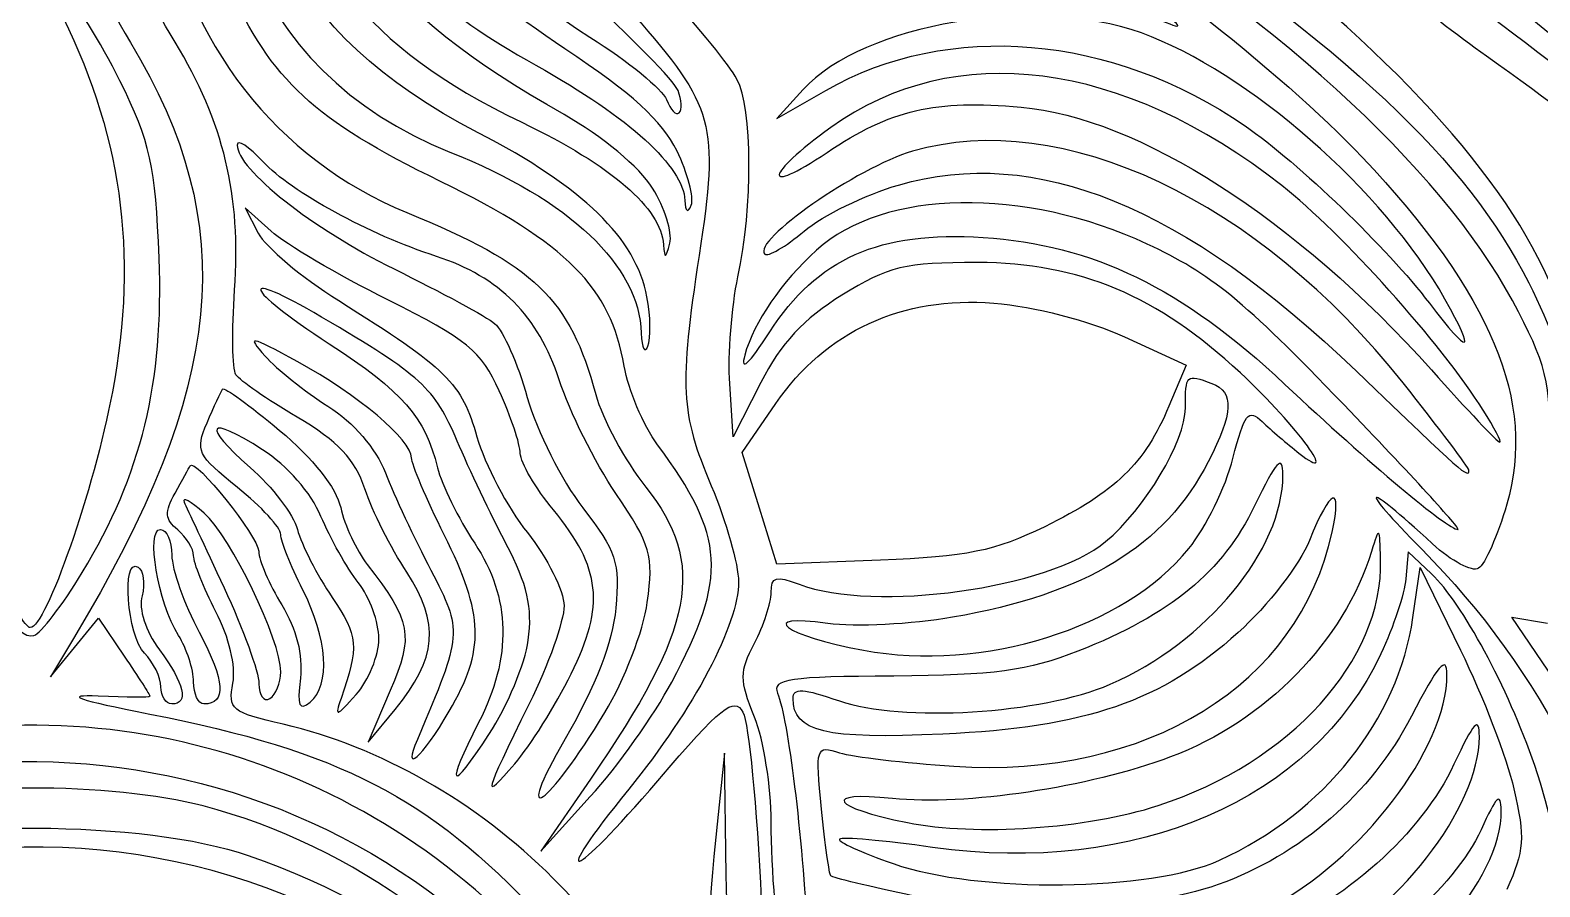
# Model space of a CAD drawing. Extents: x 0 to 150, y -1 to 211.
# Drawn here: x 74.93 to 111.58, y 135.54 to 156.32 of the extents above; entities that cross this region are included whole.
import ezdxf

# ---------------------------------------------------------------- set-up
doc = ezdxf.new("R2010")
doc.units = 0
doc.layers.get('0').update_dxf_attribs({"linetype": 'CONTINUOUS'})

msp = doc.modelspace()

# ---------------------------------------------------------------- linework, layer by layer
at = {"color": 7}
for points in [[(90.659947, 154.857601)], [(90.627708, 153.400165)], [(90.039825, 152.493062)], [(111.53118, 150.805698)], [(89.904057, 149.849742)], [(109.275819, 149.795383)], [(106.819578, 147.237177)], [(110.206192, 147.102671)], [(109.854204, 145.644092)], [(76.196005, 143.165962)], [(83.39587, 141.554015)], [(87.022543, 141.521384)], [(81.01462, 140.749327)], [(78.104204, 140.388663)], [(78.897954, 140.511363)], [(88.064411, 140.703316)], [(90.503915, 140.50205)], [(85.10451, 139.797692)], [(88.884316, 139.767667)], [(102.313579, 137.508194)]]:
    msp.add_lwpolyline(points, close=True, dxfattribs=at)
for points in [[(93.692054, 154.880273), (93.053162, 154.182654), (94.243787, 154.862564)], [(80.780274, 151.444148), (80.149054, 152.011316), (80.468499, 151.397983)], [(101.498617, 148.880169), (102.991266, 148.196813), (102.573648, 147.197313)], [(92.670818, 147.777073), (91.994871, 146.457863), (91.913041, 147.742383)], [(92.633723, 144.720397), (92.214287, 146.072558), (93.030598, 147.262173)], [(95.575522, 143.463547), (93.053162, 143.368239), (92.633723, 144.720397)], [(108.950567, 143.126833), (108.380877, 143.662032), (108.327097, 143.012234)], [(108.49936, 142.068502), (108.675249, 143.280175), (109.655705, 141.275379)], [(75.98016, 141.560383), (75.422519, 140.634342), (76.007336, 141.343279), (76.59215, 142.052217), (77.215886, 141.133092)], [(111.92642, 140.562822), (110.900117, 142.078805), (111.766223, 141.930099)], [(83.673728, 140.300469), (83.135851, 139.046842), (83.787382, 139.835345)], [(91.826035, 135.818719), (91.789533, 138.782258), (91.529091, 136.268717)], [(88.531258, 138.148248), (87.325425, 136.401008), (88.528385, 137.723925)]]:
    msp.add_lwpolyline(points, dxfattribs=at)
for points in [[(110.912537, 156.253979), (105.791923, 160.106918), (104.093769, 162.051976), (102.99002, 165.328404)], [(80.704156, 165.144455), (78.375481, 160.265158), (80.230001, 155.31365), (85.115662, 153.365872)], [(75.465757, 164.182258), (75.466287, 160.494083), (75.968103, 158.339988), (77.366693, 156.021955)], [(85.80315, 153.835735), (81.107182, 156.261107), (79.534573, 159.656513), (81.03893, 164.122126)], [(84.411172, 163.768516), (83.80726, 160.876459), (85.23659, 158.228004), (88.520646, 156.153935)], [(78.448884, 156.035089), (77.154876, 158.165607), (76.788849, 159.317825), (76.533163, 162.065592)], [(87.890054, 154.276311), (83.334953, 156.851014), (81.782274, 159.028342), (82.168476, 162.299708)], [(81.421843, 161.27843), (81.439914, 158.033027), (83.02012, 155.945239), (86.863669, 154.088626)], [(98.561798, 160.038857), (101.359295, 158.394032), (105.332752, 155.291607), (107.264335, 153.244029)], [(110.911677, 149.760736), (109.161228, 153.011322), (105.006629, 156.783373), (99.667692, 159.969398)], [(78.072922, 159.600297), (78.718942, 156.010472), (80.916711, 153.190046), (84.074598, 151.898265)], [(83.225656, 159.675507), (83.88006, 157.754936), (84.719734, 156.868844), (87.209442, 155.471498)], [(101.122919, 159.754178), (106.950827, 155.844634), (109.803716, 153.166789), (111.312346, 150.189938)], [(111.53118, 150.805698), (110.15128, 153.545905), (106.785407, 156.911455), (102.557964, 159.778054)], [(105.892193, 159.317108), (106.879395, 158.339647), (108.854827, 156.712719), (110.282043, 155.701709)], [(87.913334, 155.86896), (86.687157, 156.680919), (85.360341, 157.732846), (84.964852, 158.206578)], [(116.997954, 150.2132), (116.997954, 152.582449), (115.726244, 154.232001), (110.954166, 158.052685)], [(100.196912, 157.642174), (103.220758, 156.056859), (103.748435, 156.004398), (101.01771, 157.560568)], [(77.11099, 155.094249), (76.64577, 156.039246), (76.007793, 157.041887), (75.693265, 157.32234)], [(84.889454, 152.654143), (81.807693, 154.159178), (80.80471, 155.086587), (79.73732, 157.418074)], [(90.65995, 154.857601), (90.573759, 155.082211), (89.510613, 156.16958), (88.297404, 157.273974)], [(92.087348, 155.137673), (91.919933, 155.455527), (91.150115, 156.402569), (90.376648, 157.242208)], [(110.515662, 157.292971), (117.207104, 152.017889), (117.860649, 149.993067), (114.072792, 146.272229)], [(75.583539, 156.92928), (77.144703, 153.878941), (77.565271, 150.942495), (76.927612, 147.544824)], [(101.905409, 156.254961), (99.31726, 157.181754), (95.163024, 156.48645), (93.692054, 154.880273)], [(89.581733, 156.69542), (91.546153, 154.458292), (91.655847, 154.054709), (91.169588, 150.853489)], [(94.243787, 154.862564), (97.226197, 156.565682), (101.185181, 156.229931), (104.424284, 153.999181)], [(88.520646, 156.153935), (89.446743, 155.569052), (90.282675, 154.886689), (90.378269, 154.637573)], [(105.314956, 152.551588), (101.443322, 155.593317), (97.369228, 156.116906), (94.364302, 153.95893)], [(109.275819, 149.795383), (107.79842, 152.428673), (104.487686, 155.330268), (101.905409, 156.254961)], [(115.561578, 150.919733), (115.313997, 152.570725), (114.373533, 153.649802), (110.912537, 156.253979)], [(77.366693, 156.021955), (80.050293, 151.574135), (79.679149, 147.70309), (75.98016, 141.560383)], [(79.894345, 150.019681), (80.057818, 152.304417), (79.627762, 154.094132), (78.448884, 156.035089)], [(90.627708, 153.400165), (90.277318, 154.11726), (89.524107, 154.802324), (87.913334, 155.86896)], [(87.209442, 155.471498), (89.498689, 154.18666), (90.785998, 153.018165), (90.825092, 152.189556)], [(110.282043, 155.701709), (113.466803, 153.445689), (114.469365, 152.465812), (114.886721, 151.201213)], [(78.060714, 150.790066), (77.970137, 153.045134), (77.848598, 153.595954), (77.11099, 155.094249)], [(92.111478, 150.33375), (92.480217, 152.053126), (92.468359, 154.414297), (92.087348, 155.137673)], [(90.684369, 154.31693), (90.757129, 154.38969), (90.746141, 154.632993), (90.659947, 154.857601)], [(90.378269, 154.637573), (90.473863, 154.38846), (90.611608, 154.24417), (90.684369, 154.31693)], [(94.276399, 153.356289), (95.813978, 154.391003), (96.902831, 154.645246), (98.987184, 154.456244)], [(108.257983, 147.767725), (104.738342, 152.196821), (99.976787, 154.443343), (96.35335, 153.38438)], [(98.987184, 154.456244), (101.842401, 154.197344), (105.661542, 151.75126), (108.947281, 148.07701)], [(86.863669, 154.088626), (89.05902, 153.028171), (90.241747, 152.006692), (90.305729, 151.115842)], [(90.039825, 152.493062), (89.729567, 152.995072), (88.815796, 153.753047), (87.890054, 154.276311)], [(94.364302, 153.95893), (92.753688, 152.802275), (92.677559, 152.280347), (94.276399, 153.356289)], [(104.424284, 153.999181), (105.730863, 153.099352), (107.883717, 151.028442), (108.897409, 149.696321)], [(80.586136, 153.128869), (80.239719, 153.502659), (79.956287, 153.686166), (79.956287, 153.536663)], [(89.904065, 149.849742), (89.637299, 151.271719), (88.35572, 152.517382), (85.80315, 153.835735)], [(79.956287, 153.536663), (79.956287, 152.947164), (81.780258, 151.506558), (83.763326, 150.529793)], [(85.115662, 153.365872), (88.039787, 152.200105), (89.711168, 150.619643), (89.76577, 148.968717)], [(90.979326, 152.077248), (91.052666, 152.258974), (90.89444, 152.854287), (90.627708, 153.400165)], [(96.35335, 153.38438), (95.002249, 152.989515), (92.443453, 151.210023), (92.764753, 150.888724)], [(96.009352, 152.565283), (99.33695, 153.532642), (102.940892, 152.067421), (107.126934, 148.045318)], [(107.264335, 153.244029), (110.41648, 149.902587), (111.500034, 147.304501), (110.777718, 144.819822)], [(84.791653, 150.834183), (83.168064, 151.359894), (81.261416, 152.40023), (80.586136, 153.128869)], [(89.349628, 148.171225), (89.027217, 150.079549), (87.955403, 151.156829), (84.889454, 152.654143)], [(90.457938, 151.154212), (90.524775, 151.410352), (90.336621, 152.012835), (90.039825, 152.493062)], [(93.721042, 151.447061), (94.173426, 151.827717), (95.203166, 152.330917), (96.009352, 152.565283)], [(102.048995, 151.132458), (99.065061, 152.524984), (95.649148, 152.462952), (94.019481, 150.986649)], [(110.206192, 147.102671), (109.170541, 148.73837), (106.782701, 151.398462), (105.314956, 152.551588)], [(90.825092, 152.189556), (90.838057, 151.914939), (90.896612, 151.872294), (90.979326, 152.077248)], [(84.074598, 151.898265), (87.181478, 150.627353), (88.035728, 149.805046), (88.660063, 147.484269)], [(80.468499, 151.397983), (80.644193, 151.06065), (81.523554, 150.323494), (82.422635, 149.759861)], [(83.612707, 149.778297), (82.40204, 150.382571), (81.127447, 151.132204), (80.780274, 151.444148)], [(92.764753, 150.888724), (92.838326, 150.815151), (93.268654, 151.066402), (93.721042, 151.447061)], [(92.884202, 149.001419), (94.038312, 150.789121), (95.543314, 151.455017), (98.06401, 151.293248)], [(90.305729, 151.115842), (90.331076, 150.762983), (90.3576, 150.769669), (90.457938, 151.154212)], [(94.019481, 150.986649), (93.171941, 150.218868), (92.497648, 149.232763), (92.277785, 148.43955)], [(98.06401, 151.293248), (100.735003, 151.121835), (102.890108, 150.072976), (105.392016, 147.726813)], [(106.819578, 147.237177), (104.371465, 149.779628), (103.60257, 150.407447), (102.048995, 151.132458)], [(76.196005, 143.165962), (77.63624, 145.545246), (78.181785, 147.775769), (78.060714, 150.790066)], [(87.773216, 147.836427), (87.273863, 149.383136), (86.324207, 150.337951), (84.791653, 150.834183)], [(91.169588, 150.853489), (90.683691, 147.65465), (90.715944, 147.045894), (91.465702, 145.26455)], [(97.928459, 150.684264), (96.158497, 150.688021), (95.774076, 150.595565), (94.635656, 149.892398)], [(104.309706, 148.006117), (102.306435, 149.879944), (100.402461, 150.679023), (97.928459, 150.684264)], [(112.431237, 147.762989), (112.514899, 148.57998), (112.319708, 149.239838), (111.53118, 150.805698)], [(82.006808, 149.359673), (79.939467, 150.573489), (80.074601, 150.092193), (82.18768, 148.715468)], [(83.763326, 150.529793), (84.911314, 149.964349), (86.013843, 149.366213), (86.213394, 149.200603)], [(91.913041, 147.742383), (91.868032, 148.448869), (91.957329, 149.614985), (92.111478, 150.33375)], [(79.927045, 147.961974), (79.838203, 148.103373), (79.823487, 149.029341), (79.894345, 150.019681)], [(94.635656, 149.892398), (93.71529, 149.323912), (93.153495, 148.719093), (92.670818, 147.777073)], [(111.312346, 150.189938), (111.820055, 149.188122), (112.255469, 147.997497), (112.27993, 147.544105)], [(82.422635, 149.759861), (85.04719, 148.114523), (85.413519, 147.753718), (85.776768, 146.456318)], [(86.318876, 147.56734), (85.876889, 148.540909), (85.539419, 148.816626), (83.612707, 149.778297)], [(89.925832, 148.652188), (90.001833, 148.841899), (89.992039, 149.380797), (89.904057, 149.849742)], [(93.030598, 147.262173), (94.234765, 149.017006), (96.103078, 149.876812), (98.324591, 149.69849)], [(98.324591, 149.69849), (99.31682, 149.618846), (100.617763, 149.283439), (101.498617, 148.880169)], [(108.897409, 149.696321), (109.886094, 148.397066), (110.038026, 148.436841), (109.275819, 149.795383)], [(111.837719, 145.992154), (111.836925, 147.830439), (111.741101, 148.220501), (110.911677, 149.760736)], [(85.29724, 146.353541), (84.749989, 147.645403), (84.432532, 147.935434), (82.006808, 149.359673)], [(86.213394, 149.200603), (86.412946, 149.034989), (86.766741, 148.230455), (86.999609, 147.41275)], [(81.428773, 148.274932), (80.248757, 148.917668), (80.172383, 148.93104), (80.635023, 148.41392)], [(89.76577, 148.968717), (89.777808, 148.604915), (89.84983, 148.462476), (89.925832, 148.652188)], [(92.277785, 148.43955), (92.160069, 148.014857), (92.37713, 148.215972), (92.884202, 149.001419)], [(82.18768, 148.715468), (83.980441, 147.547441), (84.517119, 146.933793), (84.819638, 145.706052)], [(80.635023, 148.41392), (80.91656, 148.099224), (81.602495, 147.552296), (82.159322, 147.198522)], [(84.190615, 145.942653), (84.189028, 146.376924), (82.87308, 147.488238), (81.428773, 148.274932)], [(90.162869, 146.2629), (89.812437, 146.739232), (89.446476, 147.597979), (89.349628, 148.171225)], [(108.947281, 148.07701), (109.809891, 147.112403), (110.557119, 146.323111), (110.60779, 146.323031)], [(81.411495, 146.930946), (80.683891, 147.356613), (80.01589, 147.820576), (79.927045, 147.961974)], [(89.152095, 145.075817), (88.638975, 145.834465), (88.01848, 147.076739), (87.773216, 147.836427)], [(102.975079, 147.153556), (102.975079, 147.973029), (102.992013, 147.988808), (103.614897, 147.749784)], [(103.614897, 147.749784), (104.165506, 147.538496), (104.143024, 147.044063), (103.528476, 145.849321)], [(105.731416, 146.0583), (106.772067, 145.240944), (105.709376, 146.69689), (104.309706, 148.006117)], [(105.392016, 147.726813), (107.450694, 145.796291), (109.34754, 144.206217), (109.59184, 144.206217)], [(107.126934, 148.045318), (109.73838, 145.536145), (109.854204, 145.434166), (109.854204, 145.644092)], [(109.854204, 145.644092), (109.854204, 145.70732), (109.135905, 146.662955), (108.257983, 147.767725)], [(76.927612, 147.544824), (76.484377, 145.183106), (75.313717, 141.824967), (74.933649, 141.824967)], [(79.22442, 146.791693), (79.394836, 147.188693), (79.564923, 147.558353), (79.602394, 147.613158)], [(79.602394, 147.613158), (79.639864, 147.667967), (80.261992, 147.217604), (80.9849, 146.612351)], [(86.829643, 146.052328), (86.826442, 146.273835), (86.596601, 146.955589), (86.318876, 147.56734)], [(86.999609, 147.41275), (87.232479, 146.595042), (87.837211, 145.390227), (88.34346, 144.735383)], [(88.660063, 147.484269), (88.82098, 146.886102), (89.368088, 145.874071), (89.875855, 145.235311)], [(80.572142, 146.142678), (79.229596, 147.000725), (79.066567, 146.766179), (80.272588, 145.71172)], [(82.159322, 147.198522), (82.783542, 146.80193), (83.318567, 146.181032), (83.554686, 145.579195)], [(102.573648, 147.197313), (101.997444, 145.818259), (101.2659, 145.108824), (99.558898, 144.273667)], [(101.038795, 143.914085), (101.995205, 144.709364), (102.975079, 146.348728), (102.975079, 147.153556)], [(104.128229, 145.929302), (104.4077, 147.024828), (104.501323, 147.142721), (104.838135, 146.823218)], [(109.59184, 144.206217), (109.672271, 144.206217), (108.424752, 145.570149), (106.819578, 147.237177)], [(110.60779, 146.323031), (110.65846, 146.322949), (110.477742, 146.673787), (110.206192, 147.102671)], [(79.964598, 145.226058), (78.983515, 146.014477), (78.934919, 146.11727), (79.22442, 146.791693)], [(80.9849, 146.612351), (81.798343, 145.931297), (82.363961, 145.217396), (82.468993, 144.739185)], [(83.055296, 145.190816), (82.813432, 145.919076), (82.408636, 146.347595), (81.411495, 146.930946)], [(104.838135, 146.823218), (105.051524, 146.620794), (105.4535, 146.276581), (105.731416, 146.0583)], [(86.48855, 143.848368), (86.117898, 144.554448), (85.581808, 145.681777), (85.29724, 146.353541)], [(85.776768, 146.456318), (85.963271, 145.7902), (86.514739, 144.743511), (87.002258, 144.130339)], [(90.503915, 140.50205), (91.868559, 143.072498), (91.812425, 144.020725), (90.162869, 146.2629)], [(78.812969, 145.752831), (78.923518, 145.966426), (80.470727, 144.038331), (80.478686, 143.67705)], [(81.990536, 144.524537), (81.751141, 145.097492), (81.169788, 145.760715), (80.572142, 146.142678)], [(84.98337, 144.073925), (84.547903, 144.94705), (84.191163, 145.787978), (84.190615, 145.942653)], [(87.631767, 144.683528), (87.193795, 145.214864), (86.83284, 145.830824), (86.829643, 146.052328)], [(103.058235, 143.743087), (103.46967, 144.251429), (103.951167, 145.235226), (104.128229, 145.929302)], [(105.340814, 145.529133), (105.337798, 146.04464), (105.186594, 145.879714), (104.655498, 144.781696)], [(78.446781, 145.088676), (78.622165, 145.403689), (78.78695, 145.702557), (78.812969, 145.752831)], [(80.272588, 145.71172), (80.803541, 145.247495), (81.318677, 144.570019), (81.41734, 144.206217)], [(83.554686, 145.579195), (83.765311, 145.042337), (84.262151, 143.980411), (84.658774, 143.219355)], [(84.819638, 145.706052), (84.921148, 145.294093), (85.326934, 144.469292), (85.721388, 143.873159)], [(103.528476, 145.849321), (102.474847, 143.800957), (100.562026, 142.637462), (97.324399, 142.075622)], [(101.150187, 140.449194), (103.487908, 141.466274), (105.351318, 143.725125), (105.340814, 145.529133)], [(81.01462, 144.085588), (81.01462, 144.248743), (80.542109, 144.761955), (79.964598, 145.226058)], [(84.072029, 143.173127), (83.689312, 143.751451), (83.231784, 144.659411), (83.055296, 145.190816)], [(89.875855, 145.235311), (91.35681, 143.372298), (91.061172, 141.814071), (88.531258, 138.148248)], [(91.465702, 145.26455), (91.829504, 144.400196), (92.12716, 143.355597), (92.12716, 142.943223)], [(106.535646, 144.140071), (106.79153, 145.325579), (106.497736, 145.218407), (105.986056, 143.939585)], [(108.971445, 143.859544), (107.278302, 145.419419), (107.124026, 145.334805), (108.720099, 143.72169)], [(72.813852, 144.78467), (73.785397, 142.705034), (74.626245, 141.50471), (75.022599, 141.631644)], [(78.512927, 144.196382), (78.201443, 144.454891), (78.188809, 144.625327), (78.446781, 145.088676)], [(79.154787, 144.603092), (78.825487, 144.894133), (78.608343, 145.013196), (78.672246, 144.867675)], [(78.672246, 144.867675), (78.73615, 144.722154), (79.170263, 143.78832), (79.636943, 142.79249)], [(89.912558, 142.438062), (90.06931, 143.581699), (89.99996, 143.822256), (89.152095, 145.075817)], [(104.655498, 144.781696), (103.878367, 143.175014), (102.621405, 142.141168), (100.367521, 141.254845)], [(110.777718, 144.819822), (110.557003, 144.06059), (110.248631, 143.360423), (110.09245, 143.263898)], [(81.01462, 140.749327), (81.01462, 141.523109), (79.805964, 144.02757), (79.154787, 144.603092)], [(82.896035, 142.918209), (82.621125, 143.267697), (82.213651, 143.990547), (81.990536, 144.524537)], [(82.468993, 144.739185), (82.562335, 144.314198), (82.85085, 143.693002), (83.110134, 143.358746)], [(88.064411, 140.703316), (88.889777, 142.373006), (88.791571, 143.276484), (87.631767, 144.683528)], [(88.34346, 144.735383), (89.16149, 143.67724), (89.250986, 143.405982), (89.147774, 142.297557)], [(78.530775, 141.635842), (78.037245, 142.423502), (77.733075, 144.206222), (78.092215, 144.206222)], [(78.092215, 144.206222), (78.24433, 144.206222), (78.368787, 143.926298), (78.368787, 143.584171)], [(78.897954, 143.568306), (78.897954, 143.737999), (78.724691, 144.020635), (78.512927, 144.196382)], [(81.543787, 142.751008), (81.252745, 143.321871), (81.01462, 143.92243), (81.01462, 144.085588)], [(81.41734, 144.206217), (81.516003, 143.842415), (81.89699, 143.10069), (82.263977, 142.557939)], [(85.10451, 139.797703), (85.975407, 141.283767), (85.951346, 142.133106), (84.98337, 144.073925)], [(87.002258, 144.130339), (87.489773, 143.517168), (87.889712, 142.717827), (87.891011, 142.354025)], [(99.558898, 144.273667), (98.353364, 143.683852), (97.656811, 143.542192), (95.575522, 143.463547)], [(97.352641, 138.461856), (102.047773, 138.154632), (105.735969, 140.43519), (106.535646, 144.140071)], [(107.714796, 143.470114), (107.693523, 144.282036), (107.678934, 144.295381), (107.490326, 143.675338)], [(80.478686, 143.67705), (80.483501, 143.458769), (80.735757, 142.872838), (81.039269, 142.37498)], [(85.721388, 143.873159), (86.600578, 142.544456), (86.632394, 141.111542), (85.818035, 139.520295)], [(87.022543, 141.521384), (87.129109, 142.315888), (87.0018, 142.870637), (86.48855, 143.848368)], [(93.599595, 142.876752), (95.425596, 142.182509), (99.667772, 142.774043), (101.038795, 143.914085)], [(95.157139, 141.27576), (98.0586, 140.739397), (101.495916, 141.812791), (103.058235, 143.743087)], [(107.490326, 143.675338), (106.831688, 141.510089), (104.91302, 139.546272), (102.616826, 138.687156)], [(105.986056, 143.939585), (105.752702, 143.356378), (104.974001, 142.350747), (104.25561, 141.704851)], [(108.720099, 143.72169), (114.593732, 137.785356), (116.095603, 128.948638), (112.776564, 119.854252)], [(110.09245, 143.263898), (109.936267, 143.16737), (109.431815, 143.435411), (108.971445, 143.859544)], [(77.707329, 141.201312), (77.286654, 141.621986), (77.142165, 143.547708), (77.550198, 143.295531)], [(77.550198, 143.295531), (77.682058, 143.214037), (77.725479, 142.900858), (77.646694, 142.599577)], [(78.368787, 143.584171), (78.368787, 143.242043), (78.667893, 142.399581), (79.033465, 141.712032)], [(79.440342, 142.211639), (79.142029, 142.788111), (78.897954, 143.39861), (78.897954, 143.568306)], [(83.110134, 143.358746), (84.185482, 141.972461), (84.247262, 141.637213), (83.673728, 140.300469)], [(102.313579, 137.508194), (105.526464, 138.5531), (107.778465, 141.038884), (107.714796, 143.470114)], [(74.933649, 141.824967), (74.821523, 141.824967), (74.488556, 142.390514), (74.19372, 143.081737)], [(75.022599, 141.631644), (75.189511, 141.685097), (75.717546, 142.375543), (76.196005, 143.165962)], [(83.787382, 139.835345), (84.808994, 141.071738), (84.883614, 141.946738), (84.072029, 143.173127)], [(84.658774, 143.219355), (85.428407, 141.742552), (85.422814, 141.672553), (84.330588, 139.112987)], [(92.12716, 142.943223), (92.12716, 141.893848), (91.057383, 139.871696), (89.461594, 137.904627)], [(92.919283, 142.678314), (92.920606, 143.058867), (93.033789, 143.091871), (93.599595, 142.876752)], [(108.327097, 143.012234), (108.29752, 142.654848), (108.024933, 141.834021), (107.72135, 141.188175)], [(111.454811, 138.47958), (110.803396, 140.372944), (109.697597, 142.425036), (108.950567, 143.126833)], [(77.646694, 142.599577), (77.560255, 142.269038), (77.727503, 141.748732), (78.068408, 141.287638)], [(79.636943, 142.79249), (80.103623, 141.796659), (80.485454, 140.747837), (80.485454, 140.461772)], [(81.73072, 140.01823), (82.227814, 140.430784), (82.150506, 141.560965), (81.543787, 142.751008)], [(82.263977, 142.557939), (82.896242, 141.622867), (82.918337, 141.369275), (82.4777, 140.105175)], [(83.39587, 141.554015), (83.39587, 141.954829), (83.170945, 142.568718), (82.896035, 142.918209)], [(92.51302, 141.445901), (92.735567, 141.872668), (92.918386, 142.427254), (92.919283, 142.678314)], [(79.852229, 140.47788), (79.929133, 140.881912), (79.759966, 141.593988), (79.440342, 142.211639)], [(81.039269, 142.37498), (81.395734, 141.790259), (81.555238, 141.162556), (81.489793, 140.601994)], [(87.891011, 142.354025), (87.892334, 141.990223), (87.511184, 140.91866), (87.044064, 139.972775)], [(89.147774, 142.297557), (89.070299, 141.465543), (88.661399, 140.410864), (87.919452, 139.129344)], [(88.884316, 139.767667), (89.35538, 140.544918), (89.817612, 141.745361), (89.912558, 142.438062)], [(94.29238, 141.927712), (92.521148, 142.170486), (93.23714, 141.630691), (95.157139, 141.27576)], [(97.324399, 142.075622), (96.326576, 141.902466), (94.962168, 141.835907), (94.29238, 141.927712)], [(103.801172, 136.179999), (106.339537, 137.338673), (108.140423, 139.595826), (108.49936, 142.068502)], [(78.897954, 140.511363), (78.897954, 140.807525), (78.732724, 141.31354), (78.530775, 141.635842)], [(79.033465, 141.712032), (79.664523, 140.525177), (79.700551, 139.972889), (79.146921, 139.972889)], [(82.844558, 140.200631), (83.147778, 140.544177), (83.39587, 141.153197), (83.39587, 141.554015)], [(86.0684, 139.233291), (86.516221, 139.917982), (86.945586, 140.947624), (87.022543, 141.521384)], [(104.25561, 141.704851), (102.394023, 140.031123), (100.559608, 139.400521), (97.089881, 139.241546)], [(77.215886, 141.133092), (77.55894, 140.627574), (77.83962, 140.18863), (77.83962, 140.157666)], [(78.104204, 140.388663), (78.104204, 140.617337), (77.92561, 140.983031), (77.707329, 141.201312)], [(78.068408, 141.287638), (78.678259, 140.462767), (78.790181, 139.972889), (78.368787, 139.972889)], [(92.514608, 139.654608), (92.149877, 140.566161), (92.14971, 140.749279), (92.51302, 141.445901)], [(100.367521, 141.254845), (99.151493, 140.776653), (98.320484, 140.664446), (95.89493, 140.650936)], [(107.72135, 141.188175), (106.054271, 137.641618), (101.773897, 135.794888), (96.838466, 136.49285)], [(109.325037, 140.689772), (109.325037, 141.175526), (109.104533, 140.916078), (108.46126, 139.673438)], [(109.655705, 141.275379), (110.194958, 140.172742), (110.777525, 138.658166), (110.950304, 137.909655)], [(80.750037, 140.105175), (80.895558, 140.195112), (81.01462, 140.484979), (81.01462, 140.749327)], [(86.868146, 134.404613), (82.207793, 139.167365), (75.460413, 140.692719), (69.062928, 138.42977)], [(78.368787, 139.972889), (78.223266, 139.972889), (78.104204, 140.159986), (78.104204, 140.388663)], [(79.146921, 139.972889), (79.009989, 139.972889), (78.897954, 140.215202), (78.897954, 140.511363)], [(81.075218, 139.47983), (79.81791, 139.770051), (79.730997, 139.840978), (79.852229, 140.47788)], [(80.485454, 140.461772), (80.485454, 140.175708), (80.604516, 140.015238), (80.750037, 140.105175)], [(81.489793, 140.601994), (81.409659, 139.915585), (81.460017, 139.793567), (81.73072, 140.01823)], [(86.692893, 138.517566), (87.068776, 138.954129), (87.685959, 139.937715), (88.064411, 140.703316)], [(88.528385, 137.723925), (89.190015, 138.451529), (90.079002, 139.701685), (90.503915, 140.50205)], [(95.89493, 140.650936), (93.357438, 140.636808), (92.939216, 140.575514), (93.073416, 140.237467)], [(93.450037, 140.106625), (93.450037, 140.365525), (93.701648, 140.352092), (94.574516, 140.046583)], [(94.574516, 140.046583), (96.075892, 139.521097), (99.498669, 139.730665), (101.150187, 140.449194)], [(104.970035, 135.003117), (107.252783, 136.182677), (109.325037, 138.888573), (109.325037, 140.689772)], [(63.234337, 133.75404), (69.719632, 140.291264), (80.499977, 140.164669), (86.824881, 133.477016)], [(76.582849, 140.16055), (75.704986, 140.201901), (76.083893, 140.071438), (77.83962, 139.727829)], [(77.83962, 140.157666), (77.83962, 140.126699), (77.274073, 140.128001), (76.582849, 140.16055)], [(82.4777, 140.105175), (82.316971, 139.644078), (82.364162, 139.656357), (82.844558, 140.200631)], [(90.16464, 138.108081), (91.70956, 139.911069), (92.017845, 140.158822), (92.234568, 139.771559)], [(93.073416, 140.237467), (93.334991, 139.578559), (93.676086, 136.809739), (93.807082, 134.281976)], [(97.089881, 139.241546), (94.219353, 139.110024), (93.450037, 139.292867), (93.450037, 140.106625)], [(77.83962, 139.727829), (82.436131, 138.828253), (84.62845, 137.697776), (87.280041, 134.859847)], [(84.330588, 139.112987), (83.95367, 138.229708), (84.435349, 138.655859), (85.10451, 139.797692)], [(87.044064, 139.972775), (85.917897, 137.692352), (85.892786, 137.588292), (86.692893, 138.517566)], [(87.919452, 139.129344), (86.610875, 136.869112), (87.473467, 137.439776), (88.884316, 139.767667)], [(92.234568, 139.771559), (92.374625, 139.521292), (92.573798, 137.469912), (92.677176, 135.212934)], [(92.92087, 137.116317), (92.92087, 137.953935), (92.738051, 139.096165), (92.514608, 139.654608)], [(108.46126, 139.673438), (107.492199, 137.801469), (105.757041, 136.291288), (103.768787, 135.589391)], [(110.110392, 139.179133), (110.112773, 139.690901), (109.973144, 139.538927), (109.492891, 138.507594)], [(87.629706, 135.73955), (85.777557, 137.59116), (83.413806, 138.940019), (81.075218, 139.47983)], [(85.818035, 139.520295), (85.000409, 137.922659), (85.120866, 137.784575), (86.0684, 139.233291)], [(94.14343, 137.422882), (93.992007, 138.93559), (94.002773, 138.969361), (94.579001, 138.789304)], [(105.885454, 133.759755), (108.114817, 134.891018), (110.101909, 137.439884), (110.110392, 139.179133)], [(94.579001, 138.789304), (94.903957, 138.687765), (96.152094, 138.540413), (97.352641, 138.461856)], [(102.616826, 138.687156), (100.626614, 137.942524), (97.633121, 137.495481), (95.861492, 137.678329)], [(109.492891, 138.507594), (108.71495, 136.836981), (106.822563, 135.146068), (104.866038, 134.373342)], [(108.399715, 125.156217), (111.956924, 129.225977), (113.029384, 133.903), (111.454811, 138.47958)], [(79.129636, 137.498614), (76.921196, 138.077575), (72.937211, 138.077575), (70.728771, 137.498614)], [(89.461594, 137.904627), (87.482019, 135.464473), (88.037054, 135.625097), (90.16464, 138.108081)], [(95.861492, 137.678329), (94.1237, 137.857685), (94.36876, 137.466533), (96.228162, 137.093071)], [(110.642143, 137.382655), (110.637645, 137.850975), (110.526145, 137.745936), (110.150942, 136.919933)], [(110.950304, 137.909655), (111.224372, 136.722326), (111.202586, 136.411552), (110.779526, 135.473371)], [(87.893128, 131.110493), (86.218988, 134.036586), (82.783823, 136.54064), (79.129636, 137.498614)], [(96.228162, 137.093071), (97.8829, 136.760715), (100.581193, 136.944783), (102.313579, 137.508194)], [(81.917495, 134.983503), (77.530994, 137.068814), (72.058702, 137.002872), (67.604299, 134.811027)], [(69.75884, 136.342557), (72.439803, 137.183984), (77.730231, 137.160691), (80.22087, 136.29649)], [(93.990279, 129.817556), (93.419234, 131.343807), (92.92087, 134.745169), (92.92087, 137.116317)], [(94.3658, 135.799327), (94.32889, 135.839211), (94.228822, 136.56981), (94.14343, 137.422882)], [(106.058899, 132.150665), (108.517693, 133.273448), (110.658119, 135.716846), (110.642143, 137.382655)], [(96.838466, 136.49285), (95.653707, 136.660398), (94.637048, 136.750171), (94.579223, 136.692346)], [(110.150942, 136.919933), (109.50933, 135.507444), (107.512821, 133.784033), (105.659788, 133.043118)], [(94.579223, 136.692346), (94.521398, 136.634524), (95.106882, 136.366724), (95.880293, 136.097235)], [(80.22087, 136.29649), (84.421467, 134.838972), (87.01586, 132.442119), (88.413029, 128.728092)], [(91.529091, 136.268717), (91.101778, 132.144683), (91.858192, 129.322468), (94.888524, 123.734518)], [(95.880293, 136.097235), (97.944683, 135.37792), (102.140054, 135.421756), (103.801172, 136.179999)], [(94.008707, 121.772527), (92.377924, 129.04879), (90.744127, 132.626042), (87.629706, 135.73955)], [(92.147742, 131.525317), (91.990878, 132.256742), (91.846112, 134.188772), (91.826035, 135.818719)], [(96.38887, 135.310909), (95.313093, 135.539657), (94.402712, 135.759447), (94.3658, 135.799327)], [(103.768787, 135.589391), (101.950827, 134.94761), (98.678198, 134.824118), (96.38887, 135.310909)]]:
    msp.add_open_spline(points, degree=3, dxfattribs=at)

doc.saveas('drawing.dxf')
